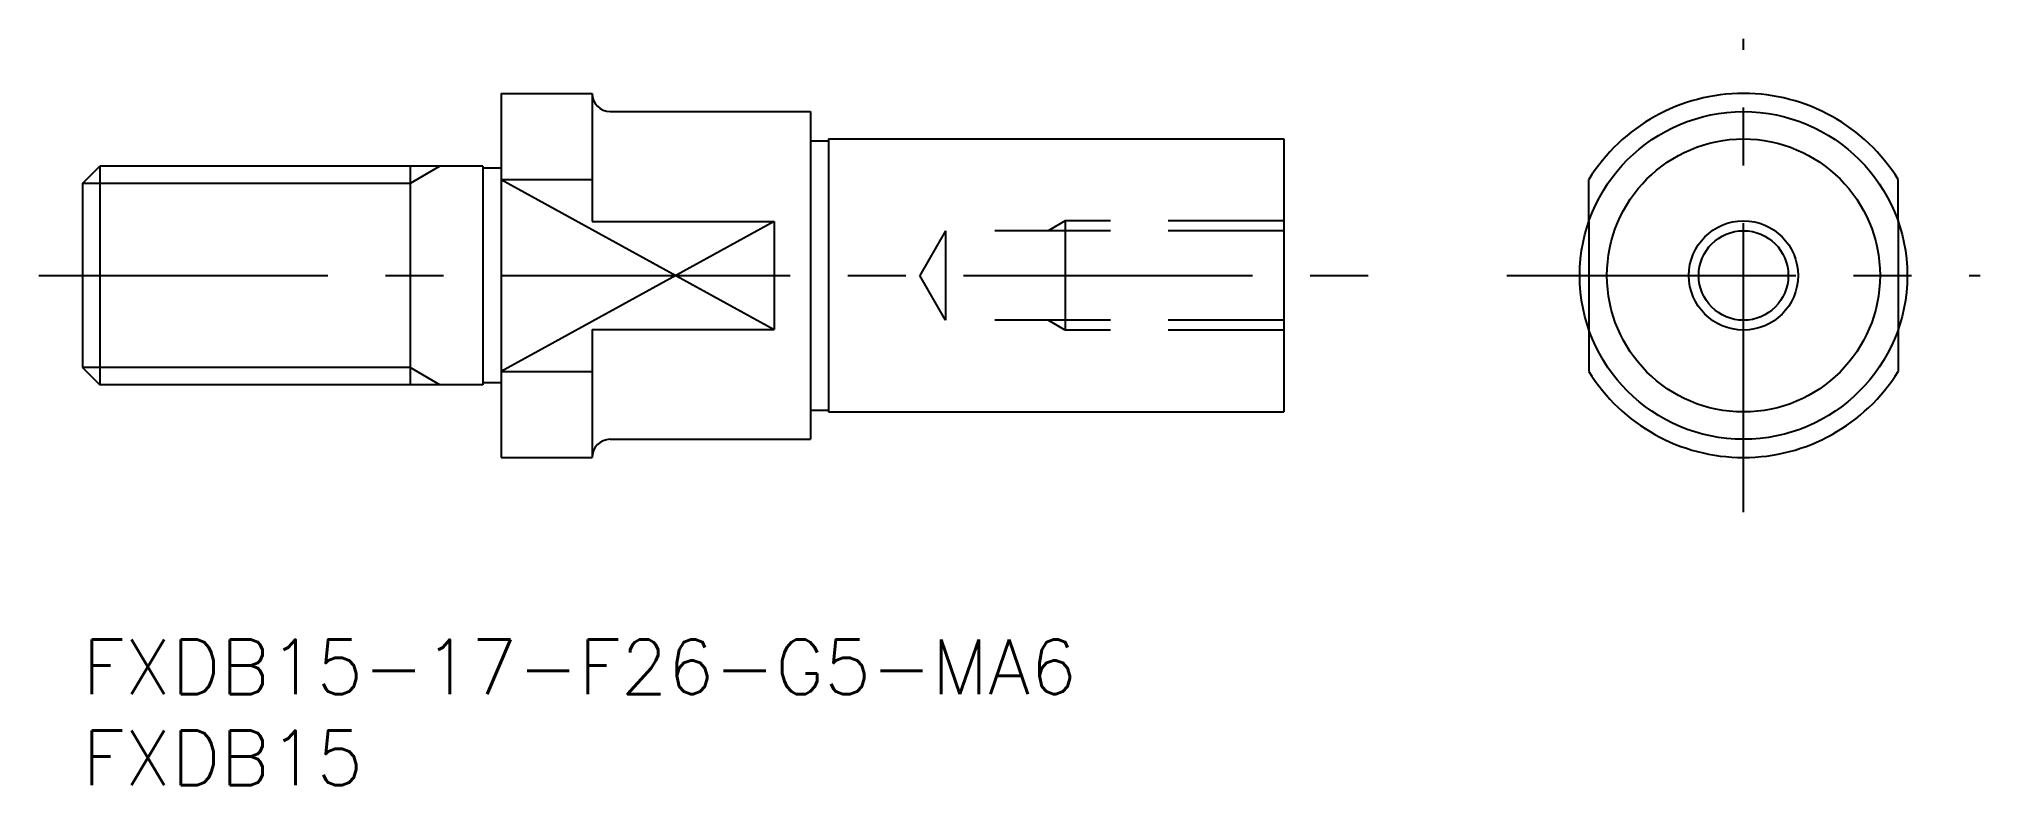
# Model space of a CAD drawing. Extents: x -2 to 104, y -8 to 33.
import ezdxf

# ---------------------------------------------------------------- set-up
doc = ezdxf.new("R2010")
doc.units = 0
doc.header["$LTSCALE"] = 0.5
doc.linetypes.add('CENTER', pattern=[50.8, 31.75, -6.35, 6.35, -6.35])
doc.linetypes.add('DASHED', pattern=[19.05, 12.7, -6.35])
for name, color, linetype in [('MSM_CENTER', 1, 'CENTER'), ('MSM_CONTINUOUS', 7, 'CONTINUOUS'), ('MSM_DASHED', 4, 'DASHED'), ('MSM_NARROW', 5, 'CONTINUOUS'), ('MSM_PART_NUMBER', 7, 'CONTINUOUS')]:
    doc.layers.add(name, color=color, linetype=linetype)
doc.styles.get("Standard").update_dxf_attribs({"font": 'txt.shx', "height": 3, "bigfont": 'bigfont.shx'})

# ---------------------------------------------------------------- blocks, each defined once
blk = doc.blocks.new('*U10')
at = {"layer": 'MSM_PART_NUMBER'}
blk.add_text('FXDB15-17-F26-G5-MA6', height=3, dxfattribs=at).set_placement((0, -3))
blk = doc.blocks.new('*U11')
at = {"layer": 'MSM_PART_NUMBER'}
blk.add_text('FXDB15', height=3, dxfattribs=at).set_placement((0, -8))

msp = doc.modelspace()

# ---------------------------------------------------------------- linework, layer by layer
at = {"layer": 'MSM_CENTER', "linetype": 'CENTER'}
for p, q in [((91.26, 7), (91.26, 33)), ((-2.39, 20), (70.86, 20)), ((78.26, 20), (104.26, 20))]:
    msp.add_line(p, q, dxfattribs=at)
at = {"layer": 'MSM_CONTINUOUS'}
for p, q in [((23, 30), (23, 10)), ((23, 30), (28, 30)), ((28, 30), (28, 22.96)), ((29, 29), (40, 29)), ((40, 29), (40, 11)), ((40, 27.4), (41, 27.4)), ((41, 27.5), (66, 27.5)), ((41, 27.5), (41, 12.5)), ((66, 27.5), (66, 12.5)), ((0, 25.05), (0.95, 26)), ((0.95, 26), (0.95, 14)), ((22, 26), (0.95, 26)), ((18, 26), (18, 14)), ((22, 26), (22, 14)), ((23, 25.9), (22, 25.9)), ((0, 25.05), (0, 14.95)), ((23, 25.27), (28, 25.27)), ((82.76, 22.96), (82.76, 25.27)), ((99.76, 22.96), (99.76, 25.27)), ((28, 22.96), (38, 22.96)), ((38, 22.96), (38, 17.04)), ((28, 17.04), (38, 17.04)), ((28, 17.04), (28, 10)), ((82.76, 17.04), (82.76, 14.73)), ((99.76, 17.04), (99.76, 14.73)), ((0, 14.95), (0.95, 14)), ((22, 14), (0.95, 14)), ((23, 14.1), (22, 14.1)), ((23, 14.73), (28, 14.73)), ((40, 12.6), (41, 12.6)), ((41, 12.5), (66, 12.5)), ((29, 11), (40, 11)), ((23, 10), (28, 10))]:
    msp.add_line(p, q, dxfattribs=at)
for radius in [9, 7.5, 2.46]:
    msp.add_circle((91.26, 20), radius, dxfattribs=at)
for centre, radius, start, end in [((29, 30), 1, 180, 270), ((91.26, 20), 10, 31.7883, 148.2117), ((91.26, 20), 10, 211.7883, 328.2117), ((29, 10), 1, 90, 180)]:
    msp.add_arc(centre, radius, start, end, dxfattribs=at)
at = {"layer": 'MSM_DASHED'}
for p, q in [((47.42, 22.46), (46, 20)), ((66, 22.46), (47.42, 22.46)), ((47.42, 22.46), (47.42, 17.54)), ((54, 23), (53.06, 22.46)), ((66, 23), (54, 23)), ((54, 23), (54, 17)), ((47.42, 17.54), (46, 20)), ((66, 17.54), (47.42, 17.54)), ((54, 17), (53.06, 17.54)), ((66, 17), (54, 17))]:
    msp.add_line(p, q, dxfattribs=at)
at = {"layer": 'MSM_DASHED', "linetype": 'DASHED'}
for p, q in [((82.76, 22.96), (82.76, 17.04)), ((99.76, 22.96), (99.76, 17.04))]:
    msp.add_line(p, q, dxfattribs=at)
at = {"layer": 'MSM_NARROW'}
for p, q in [((19.64, 26), (18, 25.05)), ((18, 25.05), (0, 25.05)), ((23, 25.27), (38, 17.04)), ((38, 22.96), (23, 14.73)), ((18, 14.95), (0, 14.95)), ((19.64, 14), (18, 14.95))]:
    msp.add_line(p, q, dxfattribs=at)
msp.add_circle((91.26, 20), 3, dxfattribs=at)

# ---------------------------------------------------------------- block references
at = {"layer": 'MSM_CONTINUOUS'}
for name in ['*U10', '*U11']:
    msp.add_blockref(name, (0, 0), dxfattribs=at)

doc.saveas('drawing.dxf')
